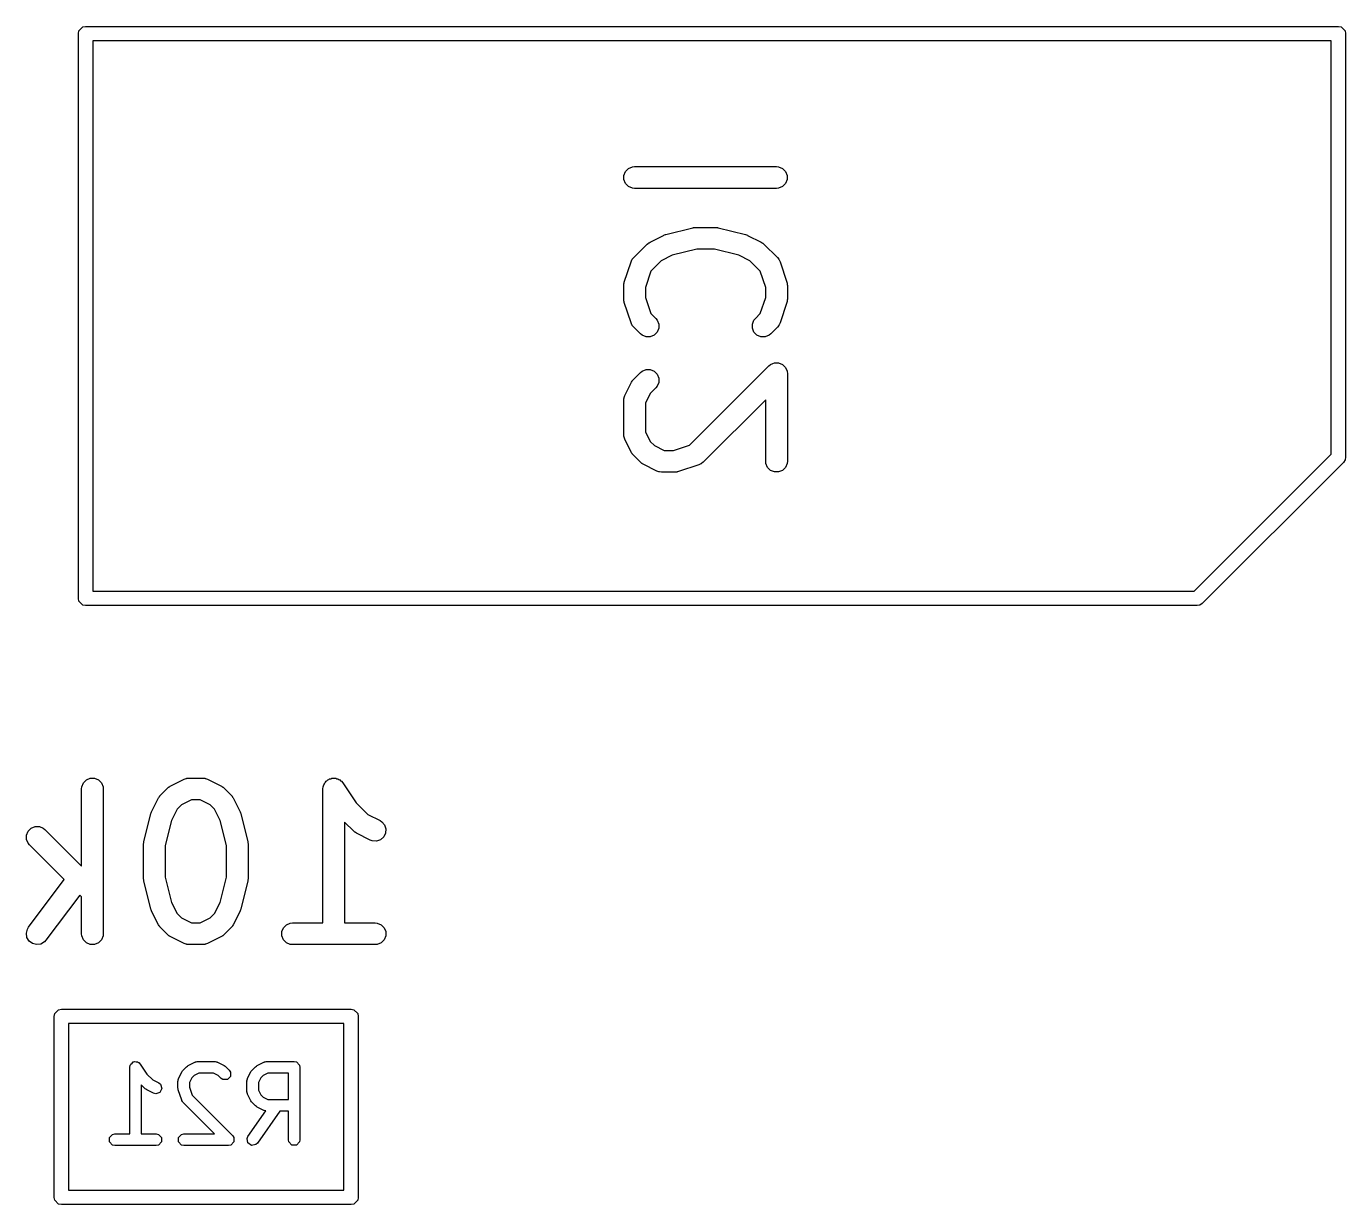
# Model space of a CAD drawing. Header units: inches. Extents: x -2.1 to 1.75, y 0.25 to 2.74.
# Drawn here: x 0.3336 to 0.6922, y 0.7984 to 1.1187 of the extents above; entities that cross this region are included whole.
import ezdxf

# ---------------------------------------------------------------- set-up
doc = ezdxf.new("R2010")
doc.units = ezdxf.units.IN
doc.header["$MEASUREMENT"] = 0
doc.layers.add('BLACK', color=250, linetype='CONTINUOUS')

msp = doc.modelspace()

# ---------------------------------------------------------------- linework, layer by layer
at = {"layer": 'BLACK', "linetype": 'CONTINUOUS'}
for p, q in [((0.34776, 1.11677), (0.34791, 1.11752)), ((0.34776, 0.96323), (0.34776, 1.11677)), ((0.34791, 1.11752), (0.34897, 1.11859)), ((0.34897, 1.11859), (0.34972, 1.11874)), ((0.34972, 1.11874), (0.69028, 1.11874)), ((0.69028, 1.11874), (0.69103, 1.11859)), ((0.69103, 1.11859), (0.69209, 1.11752)), ((0.69209, 1.11752), (0.69224, 1.11677)), ((0.69224, 1.11677), (0.69224, 1.00161)), ((0.35169, 1.1148), (0.35169, 0.9652)), ((0.68831, 1.1148), (0.35169, 1.1148)), ((0.68831, 1.00243), (0.68831, 1.1148)), ((0.4965, 1.0793), (0.49732, 1.08012)), ((0.49732, 1.08012), (0.49838, 1.08056)), ((0.49838, 1.08056), (0.49896, 1.08062)), ((0.49896, 1.08062), (0.53754, 1.08062)), ((0.53754, 1.08062), (0.53812, 1.08056)), ((0.53812, 1.08056), (0.53918, 1.08012)), ((0.53918, 1.08012), (0.54, 1.0793)), ((0.49606, 1.07824), (0.4965, 1.0793)), ((0.49606, 1.07709), (0.49606, 1.07824)), ((0.4965, 1.07602), (0.49606, 1.07709)), ((0.49732, 1.07521), (0.4965, 1.07602)), ((0.54, 1.07602), (0.53918, 1.07521)), ((0.54, 1.0793), (0.54044, 1.07824)), ((0.54044, 1.07709), (0.54, 1.07602)), ((0.54044, 1.07824), (0.54044, 1.07709)), ((0.49838, 1.07477), (0.49732, 1.07521)), ((0.49896, 1.07471), (0.49838, 1.07477)), ((0.53754, 1.07471), (0.49896, 1.07471)), ((0.53812, 1.07477), (0.53754, 1.07471)), ((0.53918, 1.07521), (0.53812, 1.07477)), ((0.50315, 1.0601), (0.50683, 1.06193)), ((0.50683, 1.06193), (0.50687, 1.06195)), ((0.50687, 1.06195), (0.50688, 1.06196)), ((0.50688, 1.06196), (0.50713, 1.06205)), ((0.50713, 1.06205), (0.50737, 1.06214)), ((0.50737, 1.06214), (0.50739, 1.06214)), ((0.50739, 1.06214), (0.50743, 1.06216)), ((0.50743, 1.06216), (0.51478, 1.06399)), ((0.51478, 1.06399), (0.51488, 1.06401)), ((0.51488, 1.06401), (0.51492, 1.06402)), ((0.51492, 1.06402), (0.51514, 1.06405)), ((0.51514, 1.06405), (0.51535, 1.06408)), ((0.51535, 1.06408), (0.51539, 1.06407)), ((0.51539, 1.06407), (0.51549, 1.06408)), ((0.51549, 1.06408), (0.52101, 1.06408)), ((0.52101, 1.06408), (0.52111, 1.06407)), ((0.52111, 1.06407), (0.52115, 1.06408)), ((0.52115, 1.06408), (0.52137, 1.06405)), ((0.52137, 1.06405), (0.52158, 1.06402)), ((0.52158, 1.06402), (0.52162, 1.06401)), ((0.52162, 1.06401), (0.52172, 1.06399)), ((0.52172, 1.06399), (0.52907, 1.06216)), ((0.52907, 1.06216), (0.52911, 1.06214)), ((0.52911, 1.06214), (0.52914, 1.06214)), ((0.52914, 1.06214), (0.52938, 1.06205)), ((0.52938, 1.06205), (0.52962, 1.06196)), ((0.52962, 1.06196), (0.52963, 1.06195)), ((0.52963, 1.06195), (0.52968, 1.06193)), ((0.52968, 1.06193), (0.53335, 1.0601)), ((0.49871, 1.05587), (0.50238, 1.05954)), ((0.50238, 1.05954), (0.50261, 1.05973)), ((0.50261, 1.05973), (0.50266, 1.05979)), ((0.50266, 1.05979), (0.50275, 1.05984)), ((0.50275, 1.05984), (0.50283, 1.05991)), ((0.50283, 1.05991), (0.5029, 1.05994)), ((0.5029, 1.05994), (0.50315, 1.0601)), ((0.51586, 1.05818), (0.50918, 1.05651)), ((0.52064, 1.05818), (0.51586, 1.05818)), ((0.52733, 1.05651), (0.52064, 1.05818)), ((0.53335, 1.0601), (0.5336, 1.05994)), ((0.5336, 1.05994), (0.53367, 1.05991)), ((0.53367, 1.05991), (0.53375, 1.05984)), ((0.53375, 1.05984), (0.53384, 1.05979)), ((0.53384, 1.05979), (0.53389, 1.05973)), ((0.53389, 1.05973), (0.53412, 1.05954)), ((0.53412, 1.05954), (0.53779, 1.05587)), ((0.49616, 1.0492), (0.498, 1.05471)), ((0.498, 1.05471), (0.49823, 1.05524)), ((0.49823, 1.05524), (0.4983, 1.05532)), ((0.4983, 1.05532), (0.49834, 1.05542)), ((0.49834, 1.05542), (0.49871, 1.05587)), ((0.50622, 1.05503), (0.50338, 1.05218)), ((0.50918, 1.05651), (0.50622, 1.05503)), ((0.53028, 1.05503), (0.52733, 1.05651)), ((0.53312, 1.05218), (0.53028, 1.05503)), ((0.53779, 1.05587), (0.53816, 1.05542)), ((0.53816, 1.05542), (0.5382, 1.05532)), ((0.5382, 1.05532), (0.53827, 1.05524)), ((0.53827, 1.05524), (0.53851, 1.05471)), ((0.53851, 1.05471), (0.54034, 1.0492)), ((0.50338, 1.05218), (0.50191, 1.04779)), ((0.53459, 1.04779), (0.53312, 1.05218)), ((0.49601, 1.04827), (0.49604, 1.04856)), ((0.49601, 1.04459), (0.49601, 1.04827)), ((0.49603, 1.04864), (0.49605, 1.04874)), ((0.49604, 1.04856), (0.49603, 1.04864)), ((0.49605, 1.04874), (0.49606, 1.04884)), ((0.49606, 1.04884), (0.49609, 1.04892)), ((0.49609, 1.04892), (0.49616, 1.0492)), ((0.50191, 1.04779), (0.50191, 1.04507)), ((0.53459, 1.04507), (0.53459, 1.04779)), ((0.54034, 1.0492), (0.54041, 1.04892)), ((0.54041, 1.04892), (0.54044, 1.04884)), ((0.54044, 1.04884), (0.54045, 1.04874)), ((0.54045, 1.04874), (0.54047, 1.04864)), ((0.54047, 1.04864), (0.54047, 1.04856)), ((0.54047, 1.04856), (0.54049, 1.04827)), ((0.54049, 1.04827), (0.54049, 1.04459)), ((0.49604, 1.0443), (0.49601, 1.04459)), ((0.49603, 1.04422), (0.49604, 1.0443)), ((0.49605, 1.04412), (0.49603, 1.04422)), ((0.49606, 1.04402), (0.49605, 1.04412)), ((0.49609, 1.04395), (0.49606, 1.04402)), ((0.49616, 1.04366), (0.49609, 1.04395)), ((0.498, 1.03815), (0.49616, 1.04366)), ((0.50191, 1.04507), (0.50338, 1.04068)), ((0.53312, 1.04068), (0.53459, 1.04507)), ((0.54034, 1.04366), (0.53851, 1.03815)), ((0.54041, 1.04395), (0.54034, 1.04366)), ((0.54044, 1.04402), (0.54041, 1.04395)), ((0.54045, 1.04412), (0.54044, 1.04402)), ((0.54047, 1.04422), (0.54045, 1.04412)), ((0.54049, 1.04459), (0.54047, 1.0443)), ((0.54047, 1.0443), (0.54047, 1.04422)), ((0.50338, 1.04068), (0.50472, 1.03933)), ((0.53178, 1.03933), (0.53312, 1.04068)), ((0.49823, 1.03762), (0.498, 1.03815)), ((0.4983, 1.03754), (0.49823, 1.03762)), ((0.49834, 1.03744), (0.4983, 1.03754)), ((0.49871, 1.03699), (0.49834, 1.03744)), ((0.50055, 1.03516), (0.49871, 1.03699)), ((0.50472, 1.03933), (0.50509, 1.03888)), ((0.50509, 1.03888), (0.50553, 1.03782)), ((0.50553, 1.03667), (0.50509, 1.0356)), ((0.50553, 1.03782), (0.50553, 1.03667)), ((0.53097, 1.03782), (0.53141, 1.03888)), ((0.53097, 1.03667), (0.53097, 1.03782)), ((0.53141, 1.0356), (0.53097, 1.03667)), ((0.53141, 1.03888), (0.53178, 1.03933)), ((0.53779, 1.03699), (0.53596, 1.03516)), ((0.53816, 1.03744), (0.53779, 1.03699)), ((0.5382, 1.03754), (0.53816, 1.03744)), ((0.53827, 1.03762), (0.5382, 1.03754)), ((0.53851, 1.03815), (0.53827, 1.03762)), ((0.50099, 1.03479), (0.50055, 1.03516)), ((0.50206, 1.03435), (0.50099, 1.03479)), ((0.50321, 1.03435), (0.50206, 1.03435)), ((0.50427, 1.03479), (0.50321, 1.03435)), ((0.50509, 1.0356), (0.50427, 1.03479)), ((0.53223, 1.03479), (0.53141, 1.0356)), ((0.53329, 1.03435), (0.53223, 1.03479)), ((0.53444, 1.03435), (0.53329, 1.03435)), ((0.53551, 1.03479), (0.53444, 1.03435)), ((0.53596, 1.03516), (0.53551, 1.03479)), ((0.5139, 1.00492), (0.53545, 1.02647)), ((0.53545, 1.02647), (0.5359, 1.02684)), ((0.5359, 1.02684), (0.53653, 1.0271)), ((0.53653, 1.0271), (0.53697, 1.02728)), ((0.53697, 1.02728), (0.53812, 1.02728)), ((0.53812, 1.02728), (0.53918, 1.02684)), ((0.53918, 1.02684), (0.54, 1.02602)), ((0.54, 1.02602), (0.54042, 1.025)), ((0.49816, 1.02203), (0.49831, 1.02228)), ((0.49831, 1.02228), (0.49834, 1.02235)), ((0.49834, 1.02235), (0.49841, 1.02243)), ((0.49841, 1.02243), (0.49846, 1.02252)), ((0.49846, 1.02252), (0.49852, 1.02257)), ((0.49852, 1.02257), (0.49871, 1.0228)), ((0.49871, 1.0228), (0.50055, 1.02463)), ((0.50055, 1.02463), (0.50099, 1.025)), ((0.50099, 1.025), (0.50206, 1.02544)), ((0.50206, 1.02544), (0.50321, 1.02544)), ((0.50321, 1.02544), (0.50427, 1.025)), ((0.50427, 1.025), (0.50509, 1.02419)), ((0.50509, 1.02419), (0.50553, 1.02312)), ((0.50553, 1.02312), (0.50553, 1.02197)), ((0.54042, 1.025), (0.54044, 1.02496)), ((0.54044, 1.02496), (0.54049, 1.02438)), ((0.54049, 1.02438), (0.54049, 1.0005)), ((0.49632, 1.01835), (0.49816, 1.02203)), ((0.50322, 1.01896), (0.50191, 1.01634)), ((0.50472, 1.02046), (0.50322, 1.01896)), ((0.50509, 1.02091), (0.50472, 1.02046)), ((0.50553, 1.02197), (0.50509, 1.02091)), ((0.49601, 1.01703), (0.49606, 1.01761)), ((0.49601, 1.00785), (0.49601, 1.01703)), ((0.49606, 1.01761), (0.4961, 1.01771)), ((0.4961, 1.01771), (0.49611, 1.01781)), ((0.49611, 1.01781), (0.49632, 1.01835)), ((0.50191, 1.01634), (0.50191, 1.00854)), ((0.53459, 1.01725), (0.51758, 1.00025)), ((0.53459, 1.0005), (0.53459, 1.01725)), ((0.49606, 1.00727), (0.49601, 1.00785)), ((0.50191, 1.00854), (0.50322, 1.00592)), ((0.4961, 1.00717), (0.49606, 1.00727)), ((0.49611, 1.00707), (0.4961, 1.00717)), ((0.49632, 1.00653), (0.49611, 1.00707)), ((0.49816, 1.00285), (0.49632, 1.00653)), ((0.50322, 1.00592), (0.50438, 1.00476)), ((0.50438, 1.00476), (0.50701, 1.00345)), ((0.5095, 1.00345), (0.5139, 1.00492)), ((0.49831, 1.0026), (0.49816, 1.00285)), ((0.49834, 1.00253), (0.49831, 1.0026)), ((0.49841, 1.00245), (0.49834, 1.00253)), ((0.49846, 1.00236), (0.49841, 1.00245)), ((0.49852, 1.00231), (0.49846, 1.00236)), ((0.49871, 1.00209), (0.49852, 1.00231)), ((0.50055, 1.00025), (0.49871, 1.00209)), ((0.50701, 1.00345), (0.5095, 1.00345)), ((0.65107, 0.9652), (0.68831, 1.00243)), ((0.69209, 1.00086), (0.69167, 1.00022)), ((0.69224, 1.00161), (0.69209, 1.00086)), ((0.50077, 1.00006), (0.50055, 1.00025)), ((0.50082, 1), (0.50077, 1.00006)), ((0.50091, 0.99995), (0.50082, 1)), ((0.50099, 0.99988), (0.50091, 0.99995)), ((0.50107, 0.99985), (0.50099, 0.99988)), ((0.50131, 0.99969), (0.50107, 0.99985)), ((0.50499, 0.99786), (0.50131, 0.99969)), ((0.50553, 0.99765), (0.50499, 0.99786)), ((0.50563, 0.99764), (0.50553, 0.99765)), ((0.50573, 0.9976), (0.50563, 0.99764)), ((0.50631, 0.99755), (0.50573, 0.9976)), ((0.50998, 0.99755), (0.50631, 0.99755)), ((0.51027, 0.99757), (0.50998, 0.99755)), ((0.51035, 0.99757), (0.51027, 0.99757)), ((0.51045, 0.99759), (0.51035, 0.99757)), ((0.51056, 0.9976), (0.51045, 0.99759)), ((0.51063, 0.99763), (0.51056, 0.9976)), ((0.51092, 0.9977), (0.51063, 0.99763)), ((0.51643, 0.99953), (0.51092, 0.9977)), ((0.51696, 0.99977), (0.51643, 0.99953)), ((0.51704, 0.99984), (0.51696, 0.99977)), ((0.51714, 0.99988), (0.51704, 0.99984)), ((0.51758, 1.00025), (0.51714, 0.99988)), ((0.53465, 0.99992), (0.53459, 1.0005)), ((0.53509, 0.99886), (0.53465, 0.99992)), ((0.5359, 0.99804), (0.53509, 0.99886)), ((0.53697, 0.9976), (0.5359, 0.99804)), ((0.53812, 0.9976), (0.53697, 0.9976)), ((0.53918, 0.99804), (0.53812, 0.9976)), ((0.54, 0.99886), (0.53918, 0.99804)), ((0.54044, 0.99992), (0.54, 0.99886)), ((0.54049, 1.0005), (0.54044, 0.99992)), ((0.69167, 1.00022), (0.65328, 0.96184)), ((0.35169, 0.9652), (0.65107, 0.9652)), ((0.34791, 0.96248), (0.34776, 0.96323)), ((0.34897, 0.96141), (0.34791, 0.96248)), ((0.34972, 0.96126), (0.34897, 0.96141)), ((0.65189, 0.96126), (0.34972, 0.96126)), ((0.65264, 0.96141), (0.65189, 0.96126)), ((0.65328, 0.96184), (0.65264, 0.96141)), ((0.34861, 0.91142), (0.34867, 0.912)), ((0.34861, 0.89043), (0.34861, 0.91142)), ((0.34867, 0.912), (0.34911, 0.91306)), ((0.34911, 0.91306), (0.34993, 0.91388)), ((0.34993, 0.91388), (0.35099, 0.91432)), ((0.35099, 0.91432), (0.35214, 0.91432)), ((0.35214, 0.91432), (0.35321, 0.91388)), ((0.35321, 0.91388), (0.35402, 0.91306)), ((0.35402, 0.91306), (0.35446, 0.912)), ((0.35446, 0.912), (0.35452, 0.91142)), ((0.35452, 0.91142), (0.35452, 0.87205)), ((0.3701, 0.90976), (0.37198, 0.91164)), ((0.37198, 0.91164), (0.3722, 0.91182)), ((0.3722, 0.91182), (0.37225, 0.91188)), ((0.37225, 0.91188), (0.37234, 0.91194)), ((0.37234, 0.91194), (0.37242, 0.912)), ((0.37242, 0.912), (0.3725, 0.91203)), ((0.3725, 0.91203), (0.37274, 0.91219)), ((0.37274, 0.91219), (0.37649, 0.91407)), ((0.37649, 0.91407), (0.37703, 0.91427)), ((0.37703, 0.91427), (0.37714, 0.91428)), ((0.37714, 0.91428), (0.37724, 0.91432)), ((0.37724, 0.91432), (0.37781, 0.91438)), ((0.37781, 0.91438), (0.38156, 0.91438)), ((0.38156, 0.91438), (0.38214, 0.91432)), ((0.38214, 0.91432), (0.38224, 0.91428)), ((0.38224, 0.91428), (0.38234, 0.91427)), ((0.38234, 0.91427), (0.38288, 0.91407)), ((0.38288, 0.91407), (0.38663, 0.91219)), ((0.38663, 0.91219), (0.38688, 0.91203)), ((0.38688, 0.91203), (0.38695, 0.912)), ((0.38695, 0.912), (0.38703, 0.91194)), ((0.38703, 0.91194), (0.38712, 0.91188)), ((0.38712, 0.91188), (0.38717, 0.91182)), ((0.38717, 0.91182), (0.3874, 0.91164)), ((0.3874, 0.91164), (0.38927, 0.90976)), ((0.41423, 0.91143), (0.41429, 0.912)), ((0.41423, 0.91142), (0.41423, 0.91143)), ((0.41423, 0.91143), (0.41423, 0.91143)), ((0.41423, 0.91143), (0.41423, 0.91143)), ((0.41423, 0.87501), (0.41423, 0.91142)), ((0.41429, 0.912), (0.4144, 0.91227)), ((0.4144, 0.91227), (0.41446, 0.91256)), ((0.41446, 0.91256), (0.41462, 0.9128)), ((0.41462, 0.9128), (0.41473, 0.91306)), ((0.41473, 0.91306), (0.41493, 0.91327)), ((0.41493, 0.91327), (0.4151, 0.91351)), ((0.4151, 0.91351), (0.41534, 0.91368)), ((0.41534, 0.91368), (0.41554, 0.91388)), ((0.41554, 0.91388), (0.41581, 0.91399)), ((0.41581, 0.91399), (0.41606, 0.91415)), ((0.41606, 0.91415), (0.41634, 0.91421)), ((0.41634, 0.91421), (0.41661, 0.91432)), ((0.41661, 0.91432), (0.4169, 0.91432)), ((0.4169, 0.91432), (0.41719, 0.91438)), ((0.41719, 0.91438), (0.41747, 0.91432)), ((0.41747, 0.91432), (0.41776, 0.91432)), ((0.41776, 0.91432), (0.41803, 0.91421)), ((0.41803, 0.91421), (0.41832, 0.91415)), ((0.41832, 0.91415), (0.41856, 0.91399)), ((0.41856, 0.91399), (0.41882, 0.91388)), ((0.41882, 0.91388), (0.41903, 0.91367)), ((0.41903, 0.91367), (0.41927, 0.91351)), ((0.41927, 0.91351), (0.41964, 0.91307)), ((0.41964, 0.91307), (0.41964, 0.91306)), ((0.41964, 0.91306), (0.41964, 0.91306)), ((0.41964, 0.91306), (0.41964, 0.91306)), ((0.41964, 0.91306), (0.42323, 0.90768)), ((0.36767, 0.90525), (0.36955, 0.909)), ((0.36955, 0.909), (0.3697, 0.90924)), ((0.3697, 0.90924), (0.36973, 0.90932)), ((0.36973, 0.90932), (0.3698, 0.9094)), ((0.3698, 0.9094), (0.36986, 0.90949)), ((0.36986, 0.90949), (0.36992, 0.90954)), ((0.36992, 0.90954), (0.3701, 0.90976)), ((0.37851, 0.90847), (0.37581, 0.90712)), ((0.38087, 0.90847), (0.37851, 0.90847)), ((0.38356, 0.90712), (0.38087, 0.90847)), ((0.38927, 0.90976), (0.38946, 0.90954)), ((0.38946, 0.90954), (0.38952, 0.90949)), ((0.38952, 0.90949), (0.38958, 0.9094)), ((0.38958, 0.9094), (0.38964, 0.90932)), ((0.38964, 0.90932), (0.38967, 0.90924)), ((0.38967, 0.90924), (0.38983, 0.909)), ((0.38983, 0.909), (0.3917, 0.90525)), ((0.42323, 0.90768), (0.42643, 0.90448)), ((0.36557, 0.89714), (0.36745, 0.90464)), ((0.36745, 0.90464), (0.36746, 0.90468)), ((0.36746, 0.90468), (0.36747, 0.90471)), ((0.36747, 0.90471), (0.36756, 0.90494)), ((0.36756, 0.90494), (0.36764, 0.90519)), ((0.36764, 0.90519), (0.36766, 0.9052)), ((0.36766, 0.9052), (0.36767, 0.90525)), ((0.37462, 0.90593), (0.3731, 0.90289)), ((0.37581, 0.90712), (0.37462, 0.90593)), ((0.38476, 0.90593), (0.38356, 0.90712)), ((0.38628, 0.90289), (0.38476, 0.90593)), ((0.3917, 0.90525), (0.39172, 0.9052)), ((0.39172, 0.9052), (0.39173, 0.90519)), ((0.39173, 0.90519), (0.39182, 0.90495)), ((0.39182, 0.90495), (0.39191, 0.90471)), ((0.39191, 0.90471), (0.39191, 0.90468)), ((0.39191, 0.90468), (0.39193, 0.90464)), ((0.39193, 0.90464), (0.3938, 0.89714)), ((0.42643, 0.90448), (0.42975, 0.90282)), ((0.33411, 0.89994), (0.33493, 0.90076)), ((0.33493, 0.90076), (0.33599, 0.9012)), ((0.33599, 0.9012), (0.33714, 0.9012)), ((0.33714, 0.9012), (0.33821, 0.90076)), ((0.33821, 0.90076), (0.33866, 0.90039)), ((0.33866, 0.90039), (0.34861, 0.89043)), ((0.3731, 0.90289), (0.37139, 0.89606)), ((0.38798, 0.89606), (0.38628, 0.90289)), ((0.42259, 0.89996), (0.42014, 0.90242)), ((0.42014, 0.90242), (0.42014, 0.87501)), ((0.42975, 0.90282), (0.43024, 0.90251)), ((0.43024, 0.90251), (0.431, 0.90164)), ((0.431, 0.90164), (0.43136, 0.90055)), ((0.43136, 0.90055), (0.43128, 0.8994)), ((0.33367, 0.89888), (0.33411, 0.89994)), ((0.33367, 0.89773), (0.33367, 0.89888)), ((0.33411, 0.89666), (0.33367, 0.89773)), ((0.33448, 0.89621), (0.33411, 0.89666)), ((0.36549, 0.89657), (0.36552, 0.89679)), ((0.3655, 0.89653), (0.36549, 0.89657)), ((0.36552, 0.89679), (0.36554, 0.897)), ((0.36554, 0.897), (0.36556, 0.89704)), ((0.36556, 0.89704), (0.36557, 0.89714)), ((0.3938, 0.89714), (0.39382, 0.89704)), ((0.39382, 0.89704), (0.39383, 0.897)), ((0.39383, 0.897), (0.39385, 0.89679)), ((0.39385, 0.89679), (0.39389, 0.89657)), ((0.39389, 0.89657), (0.39388, 0.89653)), ((0.42282, 0.89978), (0.42259, 0.89996)), ((0.42287, 0.89972), (0.42282, 0.89978)), ((0.42296, 0.89966), (0.42287, 0.89972)), ((0.42304, 0.8996), (0.42296, 0.89966)), ((0.42311, 0.89957), (0.42304, 0.8996)), ((0.42336, 0.89941), (0.42311, 0.89957)), ((0.42711, 0.89753), (0.42336, 0.89941)), ((0.42765, 0.89733), (0.42711, 0.89753)), ((0.4288, 0.89725), (0.42765, 0.89733)), ((0.42989, 0.89761), (0.4288, 0.89725)), ((0.43076, 0.89837), (0.42989, 0.89761)), ((0.43128, 0.8994), (0.43076, 0.89837)), ((0.34392, 0.88678), (0.33448, 0.89621)), ((0.36549, 0.89643), (0.3655, 0.89653)), ((0.36549, 0.88705), (0.36549, 0.89643)), ((0.37139, 0.89606), (0.37139, 0.88742)), ((0.38798, 0.88742), (0.38798, 0.89606)), ((0.39388, 0.89653), (0.39389, 0.89643)), ((0.39389, 0.89643), (0.39389, 0.88705)), ((0.33421, 0.87383), (0.34392, 0.88678)), ((0.3655, 0.88695), (0.36549, 0.88705)), ((0.36549, 0.88691), (0.3655, 0.88695)), ((0.36552, 0.88669), (0.36549, 0.88691)), ((0.36554, 0.88648), (0.36552, 0.88669)), ((0.36556, 0.88644), (0.36554, 0.88648)), ((0.36557, 0.88634), (0.36556, 0.88644)), ((0.36745, 0.87884), (0.36557, 0.88634)), ((0.37139, 0.88742), (0.3731, 0.88058)), ((0.38628, 0.88058), (0.38798, 0.88742)), ((0.3938, 0.88634), (0.39193, 0.87884)), ((0.39382, 0.88644), (0.3938, 0.88634)), ((0.39383, 0.88648), (0.39382, 0.88644)), ((0.39385, 0.88669), (0.39383, 0.88648)), ((0.39389, 0.88691), (0.39385, 0.88669)), ((0.39389, 0.88705), (0.39388, 0.88695)), ((0.39388, 0.88695), (0.39389, 0.88691)), ((0.34814, 0.88256), (0.33893, 0.87028)), ((0.34861, 0.88208), (0.34814, 0.88256)), ((0.34861, 0.87205), (0.34861, 0.88208)), ((0.36746, 0.87879), (0.36745, 0.87884)), ((0.36747, 0.87877), (0.36746, 0.87879)), ((0.36756, 0.87853), (0.36747, 0.87877)), ((0.3731, 0.88058), (0.37462, 0.87755)), ((0.38476, 0.87755), (0.38628, 0.88058)), ((0.39191, 0.87877), (0.39182, 0.87853)), ((0.39193, 0.87884), (0.39191, 0.87879)), ((0.39191, 0.87879), (0.39191, 0.87877)), ((0.36764, 0.87829), (0.36756, 0.87853)), ((0.36766, 0.87828), (0.36764, 0.87829)), ((0.36767, 0.87823), (0.36766, 0.87828)), ((0.36955, 0.87448), (0.36767, 0.87823)), ((0.37462, 0.87755), (0.37581, 0.87636)), ((0.37581, 0.87636), (0.37851, 0.87501)), ((0.38087, 0.87501), (0.38356, 0.87636)), ((0.38356, 0.87636), (0.38476, 0.87755)), ((0.3917, 0.87823), (0.38983, 0.87448)), ((0.39172, 0.87828), (0.3917, 0.87823)), ((0.39173, 0.87829), (0.39172, 0.87828)), ((0.39182, 0.87853), (0.39173, 0.87829)), ((0.33362, 0.87222), (0.33391, 0.87333)), ((0.33378, 0.87107), (0.33362, 0.87222)), ((0.33391, 0.87333), (0.33421, 0.87383)), ((0.34867, 0.87148), (0.34861, 0.87205)), ((0.34911, 0.87041), (0.34867, 0.87148)), ((0.35446, 0.87148), (0.35402, 0.87041)), ((0.35452, 0.87205), (0.35446, 0.87148)), ((0.3697, 0.87424), (0.36955, 0.87448)), ((0.36973, 0.87416), (0.3697, 0.87424)), ((0.3698, 0.87408), (0.36973, 0.87416)), ((0.36986, 0.87399), (0.3698, 0.87408)), ((0.36992, 0.87394), (0.36986, 0.87399)), ((0.3701, 0.87372), (0.36992, 0.87394)), ((0.37198, 0.87184), (0.3701, 0.87372)), ((0.3722, 0.87166), (0.37198, 0.87184)), ((0.37225, 0.8716), (0.3722, 0.87166)), ((0.37234, 0.87154), (0.37225, 0.8716)), ((0.37242, 0.87147), (0.37234, 0.87154)), ((0.3725, 0.87144), (0.37242, 0.87147)), ((0.37851, 0.87501), (0.38087, 0.87501)), ((0.38695, 0.87147), (0.38688, 0.87144)), ((0.38703, 0.87154), (0.38695, 0.87147)), ((0.38712, 0.8716), (0.38703, 0.87154)), ((0.38717, 0.87166), (0.38712, 0.8716)), ((0.3874, 0.87184), (0.38717, 0.87166)), ((0.38927, 0.87372), (0.3874, 0.87184)), ((0.38946, 0.87394), (0.38927, 0.87372)), ((0.38952, 0.87399), (0.38946, 0.87394)), ((0.38958, 0.87408), (0.38952, 0.87399)), ((0.38964, 0.87416), (0.38958, 0.87408)), ((0.38967, 0.87424), (0.38964, 0.87416)), ((0.38983, 0.87448), (0.38967, 0.87424)), ((0.40304, 0.87263), (0.40348, 0.87369)), ((0.40304, 0.87148), (0.40304, 0.87263)), ((0.40348, 0.87041), (0.40304, 0.87148)), ((0.40348, 0.87369), (0.40429, 0.87451)), ((0.40429, 0.87451), (0.40536, 0.87495)), ((0.40536, 0.87495), (0.40593, 0.87501)), ((0.40593, 0.87501), (0.41423, 0.87501)), ((0.42014, 0.87501), (0.42843, 0.87501)), ((0.42843, 0.87501), (0.42901, 0.87495)), ((0.42901, 0.87495), (0.43007, 0.87451)), ((0.43007, 0.87451), (0.43089, 0.87369)), ((0.43089, 0.87369), (0.43133, 0.87263)), ((0.43133, 0.87148), (0.43089, 0.87041)), ((0.43133, 0.87263), (0.43133, 0.87148)), ((0.33437, 0.87008), (0.33378, 0.87107)), ((0.33529, 0.86939), (0.33437, 0.87008)), ((0.33641, 0.86911), (0.33529, 0.86939)), ((0.33755, 0.86927), (0.33641, 0.86911)), ((0.33854, 0.86986), (0.33755, 0.86927)), ((0.33893, 0.87028), (0.33854, 0.86986)), ((0.34993, 0.8696), (0.34911, 0.87041)), ((0.35099, 0.86916), (0.34993, 0.8696)), ((0.35214, 0.86916), (0.35099, 0.86916)), ((0.35321, 0.8696), (0.35214, 0.86916)), ((0.35402, 0.87041), (0.35321, 0.8696)), ((0.37274, 0.87129), (0.3725, 0.87144)), ((0.37649, 0.86941), (0.37274, 0.87129)), ((0.37703, 0.86921), (0.37649, 0.86941)), ((0.37714, 0.8692), (0.37703, 0.86921)), ((0.37724, 0.86916), (0.37714, 0.8692)), ((0.37781, 0.8691), (0.37724, 0.86916)), ((0.38156, 0.8691), (0.37781, 0.8691)), ((0.38214, 0.86916), (0.38156, 0.8691)), ((0.38224, 0.8692), (0.38214, 0.86916)), ((0.38234, 0.86921), (0.38224, 0.8692)), ((0.38288, 0.86941), (0.38234, 0.86921)), ((0.38663, 0.87129), (0.38288, 0.86941)), ((0.38688, 0.87144), (0.38663, 0.87129)), ((0.40429, 0.8696), (0.40348, 0.87041)), ((0.40536, 0.86916), (0.40429, 0.8696)), ((0.40593, 0.8691), (0.40536, 0.86916)), ((0.42843, 0.8691), (0.40593, 0.8691)), ((0.42901, 0.86916), (0.42843, 0.8691)), ((0.43007, 0.8696), (0.42901, 0.86916)), ((0.43089, 0.87041), (0.43007, 0.8696)), ((0.34116, 0.84961), (0.34131, 0.85036)), ((0.34131, 0.85036), (0.34238, 0.85142)), ((0.34238, 0.85142), (0.34313, 0.85157)), ((0.34313, 0.85157), (0.42187, 0.85157)), ((0.42187, 0.85157), (0.42262, 0.85142)), ((0.42262, 0.85142), (0.42369, 0.85036)), ((0.42369, 0.85036), (0.42384, 0.84961)), ((0.34116, 0.80039), (0.34116, 0.84961)), ((0.3451, 0.84764), (0.3451, 0.80236)), ((0.4199, 0.84764), (0.3451, 0.84764)), ((0.4199, 0.80236), (0.4199, 0.84764)), ((0.42384, 0.84961), (0.42384, 0.80039)), ((0.36171, 0.83574), (0.36183, 0.83634)), ((0.36171, 0.81763), (0.36171, 0.83574)), ((0.36183, 0.83634), (0.36194, 0.83646)), ((0.36194, 0.83646), (0.36198, 0.83662)), ((0.36198, 0.83662), (0.36236, 0.83687)), ((0.36236, 0.83687), (0.36268, 0.8372)), ((0.36268, 0.8372), (0.36284, 0.8372)), ((0.36284, 0.8372), (0.36298, 0.83729)), ((0.36298, 0.83729), (0.36343, 0.8372)), ((0.36343, 0.8372), (0.36389, 0.8372)), ((0.36389, 0.8372), (0.364, 0.83708)), ((0.364, 0.83708), (0.36416, 0.83705)), ((0.36416, 0.83705), (0.36459, 0.83662)), ((0.36459, 0.83662), (0.36638, 0.83393)), ((0.37623, 0.83498), (0.37717, 0.83592)), ((0.37717, 0.83592), (0.37738, 0.83606)), ((0.37738, 0.83606), (0.37758, 0.83621)), ((0.37758, 0.83621), (0.37945, 0.83715)), ((0.37945, 0.83715), (0.37953, 0.83717)), ((0.37953, 0.83717), (0.37955, 0.8372)), ((0.37955, 0.8372), (0.3798, 0.83725)), ((0.3798, 0.83725), (0.38004, 0.83731)), ((0.38004, 0.83731), (0.38008, 0.8373)), ((0.38008, 0.8373), (0.38016, 0.83732)), ((0.38016, 0.83732), (0.38484, 0.83732)), ((0.38484, 0.83732), (0.38492, 0.8373)), ((0.38492, 0.8373), (0.38496, 0.83731)), ((0.38496, 0.83731), (0.3852, 0.83725)), ((0.3852, 0.83725), (0.38545, 0.8372)), ((0.38545, 0.8372), (0.38547, 0.83717)), ((0.38547, 0.83717), (0.38555, 0.83715)), ((0.38555, 0.83715), (0.38742, 0.83621)), ((0.38742, 0.83621), (0.38762, 0.83606)), ((0.38762, 0.83606), (0.38783, 0.83592)), ((0.38783, 0.83592), (0.38877, 0.83498)), ((0.39498, 0.83498), (0.39592, 0.83592)), ((0.39592, 0.83592), (0.39613, 0.83606)), ((0.39613, 0.83606), (0.39633, 0.83621)), ((0.39633, 0.83621), (0.3982, 0.83715)), ((0.3982, 0.83715), (0.39828, 0.83717)), ((0.39828, 0.83717), (0.3983, 0.8372)), ((0.3983, 0.8372), (0.39855, 0.83725)), ((0.39855, 0.83725), (0.39879, 0.83731)), ((0.39879, 0.83731), (0.39883, 0.8373)), ((0.39883, 0.8373), (0.3989, 0.83732)), ((0.3989, 0.83732), (0.4064, 0.83732)), ((0.4064, 0.83732), (0.40701, 0.8372)), ((0.40701, 0.8372), (0.40786, 0.83634)), ((0.40786, 0.83634), (0.40798, 0.83574)), ((0.40798, 0.83574), (0.40798, 0.81606)), ((0.36638, 0.83393), (0.36797, 0.83235)), ((0.36797, 0.83235), (0.36961, 0.83153)), ((0.37483, 0.83199), (0.37485, 0.83207)), ((0.37484, 0.8321), (0.3749, 0.83235)), ((0.37485, 0.83207), (0.37484, 0.8321)), ((0.3749, 0.83235), (0.37495, 0.8326)), ((0.37495, 0.8326), (0.37498, 0.83262)), ((0.37498, 0.83262), (0.375, 0.8327)), ((0.375, 0.8327), (0.37594, 0.83457)), ((0.37594, 0.83457), (0.37609, 0.83477)), ((0.37609, 0.83477), (0.37623, 0.83498)), ((0.37864, 0.83293), (0.37798, 0.83162)), ((0.37921, 0.83351), (0.37864, 0.83293)), ((0.38053, 0.83417), (0.37921, 0.83351)), ((0.38447, 0.83417), (0.38053, 0.83417)), ((0.38579, 0.83351), (0.38447, 0.83417)), ((0.38654, 0.83275), (0.38579, 0.83351)), ((0.38705, 0.83241), (0.38654, 0.83275)), ((0.38826, 0.83241), (0.38705, 0.83241)), ((0.38911, 0.83326), (0.38826, 0.83241)), ((0.38877, 0.83498), (0.38911, 0.83447)), ((0.38911, 0.83447), (0.38911, 0.83326)), ((0.39358, 0.8321), (0.39365, 0.83235)), ((0.3936, 0.83207), (0.39358, 0.8321)), ((0.39358, 0.83199), (0.3936, 0.83207)), ((0.39365, 0.83235), (0.3937, 0.8326)), ((0.3937, 0.8326), (0.39373, 0.83262)), ((0.39373, 0.83262), (0.39375, 0.8327)), ((0.39375, 0.8327), (0.39468, 0.83457)), ((0.39468, 0.83457), (0.39484, 0.83477)), ((0.39484, 0.83477), (0.39498, 0.83498)), ((0.39739, 0.83293), (0.39673, 0.83162)), ((0.39796, 0.83351), (0.39739, 0.83293)), ((0.39928, 0.83417), (0.39796, 0.83351)), ((0.40483, 0.83417), (0.39928, 0.83417)), ((0.40483, 0.82701), (0.40483, 0.83417)), ((0.36592, 0.82994), (0.36486, 0.831)), ((0.36486, 0.831), (0.36486, 0.81763)), ((0.36613, 0.8298), (0.36592, 0.82994)), ((0.36633, 0.82965), (0.36613, 0.8298)), ((0.3682, 0.82871), (0.36633, 0.82965)), ((0.3688, 0.82855), (0.3682, 0.82871)), ((0.36994, 0.82893), (0.3688, 0.82855)), ((0.36961, 0.83153), (0.3701, 0.83115)), ((0.37048, 0.83001), (0.36994, 0.82893)), ((0.3701, 0.83115), (0.37048, 0.83001)), ((0.37483, 0.83012), (0.37483, 0.83199)), ((0.37488, 0.82987), (0.37483, 0.83012)), ((0.37491, 0.82962), (0.37488, 0.82987)), ((0.37585, 0.82681), (0.37491, 0.82962)), ((0.37798, 0.83162), (0.37798, 0.83037)), ((0.37798, 0.83037), (0.37872, 0.82816)), ((0.39358, 0.82918), (0.39358, 0.83199)), ((0.3936, 0.8291), (0.39358, 0.82918)), ((0.39358, 0.82907), (0.3936, 0.8291)), ((0.39365, 0.82883), (0.39358, 0.82907)), ((0.3937, 0.82858), (0.39365, 0.82883)), ((0.39373, 0.82855), (0.3937, 0.82858)), ((0.39375, 0.82848), (0.39373, 0.82855)), ((0.39468, 0.8266), (0.39375, 0.82848)), ((0.39673, 0.83162), (0.39673, 0.82955)), ((0.39673, 0.82955), (0.39739, 0.82824)), ((0.37589, 0.82674), (0.37585, 0.82681)), ((0.37589, 0.8267), (0.37589, 0.82674)), ((0.37603, 0.82649), (0.37589, 0.8267)), ((0.37615, 0.82627), (0.37603, 0.82649)), ((0.37619, 0.82626), (0.37615, 0.82627)), ((0.37623, 0.82619), (0.37619, 0.82626)), ((0.38479, 0.81763), (0.37623, 0.82619)), ((0.37872, 0.82816), (0.38971, 0.81717)), ((0.39484, 0.8264), (0.39468, 0.8266)), ((0.39498, 0.82619), (0.39484, 0.8264)), ((0.39592, 0.82525), (0.39498, 0.82619)), ((0.39613, 0.82511), (0.39592, 0.82525)), ((0.39633, 0.82496), (0.39613, 0.82511)), ((0.3982, 0.82402), (0.39633, 0.82496)), ((0.39739, 0.82824), (0.39796, 0.82766)), ((0.39796, 0.82766), (0.39928, 0.82701)), ((0.39928, 0.82701), (0.40483, 0.82701)), ((0.39386, 0.81696), (0.39871, 0.82388)), ((0.40254, 0.82386), (0.39644, 0.81515)), ((0.39828, 0.824), (0.3982, 0.82402)), ((0.3983, 0.82398), (0.39828, 0.824)), ((0.39855, 0.82393), (0.3983, 0.82398)), ((0.39871, 0.82388), (0.39855, 0.82393)), ((0.40483, 0.82386), (0.40254, 0.82386)), ((0.40483, 0.81606), (0.40483, 0.82386)), ((0.3562, 0.81666), (0.35706, 0.81751)), ((0.3562, 0.81545), (0.3562, 0.81666)), ((0.35706, 0.8146), (0.3562, 0.81545)), ((0.35706, 0.81751), (0.35766, 0.81763)), ((0.35766, 0.81448), (0.35706, 0.8146)), ((0.35766, 0.81763), (0.36171, 0.81763)), ((0.36891, 0.81448), (0.35766, 0.81448)), ((0.36486, 0.81763), (0.36891, 0.81763)), ((0.36891, 0.81763), (0.36951, 0.81751)), ((0.36951, 0.8146), (0.36891, 0.81448)), ((0.36951, 0.81751), (0.37036, 0.81666)), ((0.37036, 0.81545), (0.36951, 0.8146)), ((0.37036, 0.81666), (0.37036, 0.81545)), ((0.37495, 0.81666), (0.3758, 0.81751)), ((0.37495, 0.81545), (0.37495, 0.81666)), ((0.3758, 0.8146), (0.37495, 0.81545)), ((0.3758, 0.81751), (0.37641, 0.81763)), ((0.37641, 0.81448), (0.3758, 0.8146)), ((0.37641, 0.81763), (0.38479, 0.81763)), ((0.38859, 0.81448), (0.37641, 0.81448)), ((0.3892, 0.8146), (0.38859, 0.81448)), ((0.39005, 0.81545), (0.3892, 0.8146)), ((0.3892, 0.8146), (0.3892, 0.8146)), ((0.38971, 0.81717), (0.39005, 0.81666)), ((0.39005, 0.81666), (0.39005, 0.81545)), ((0.39362, 0.8164), (0.39386, 0.81696)), ((0.39383, 0.81521), (0.39362, 0.8164)), ((0.39481, 0.81452), (0.39383, 0.81521)), ((0.396, 0.81473), (0.39481, 0.81452)), ((0.39644, 0.81515), (0.396, 0.81473)), ((0.40495, 0.81545), (0.40483, 0.81606)), ((0.4058, 0.8146), (0.40495, 0.81545)), ((0.40701, 0.8146), (0.4058, 0.8146)), ((0.40786, 0.81545), (0.40701, 0.8146)), ((0.40798, 0.81606), (0.40786, 0.81545)), ((0.34131, 0.79964), (0.34116, 0.80039)), ((0.3451, 0.80236), (0.4199, 0.80236)), ((0.42384, 0.80039), (0.42369, 0.79964)), ((0.34238, 0.79858), (0.34131, 0.79964)), ((0.34313, 0.79843), (0.34238, 0.79858)), ((0.42187, 0.79843), (0.34313, 0.79843)), ((0.42262, 0.79858), (0.42187, 0.79843)), ((0.42369, 0.79964), (0.42262, 0.79858))]:
    msp.add_line(p, q, dxfattribs=at)

doc.saveas('drawing.dxf')
